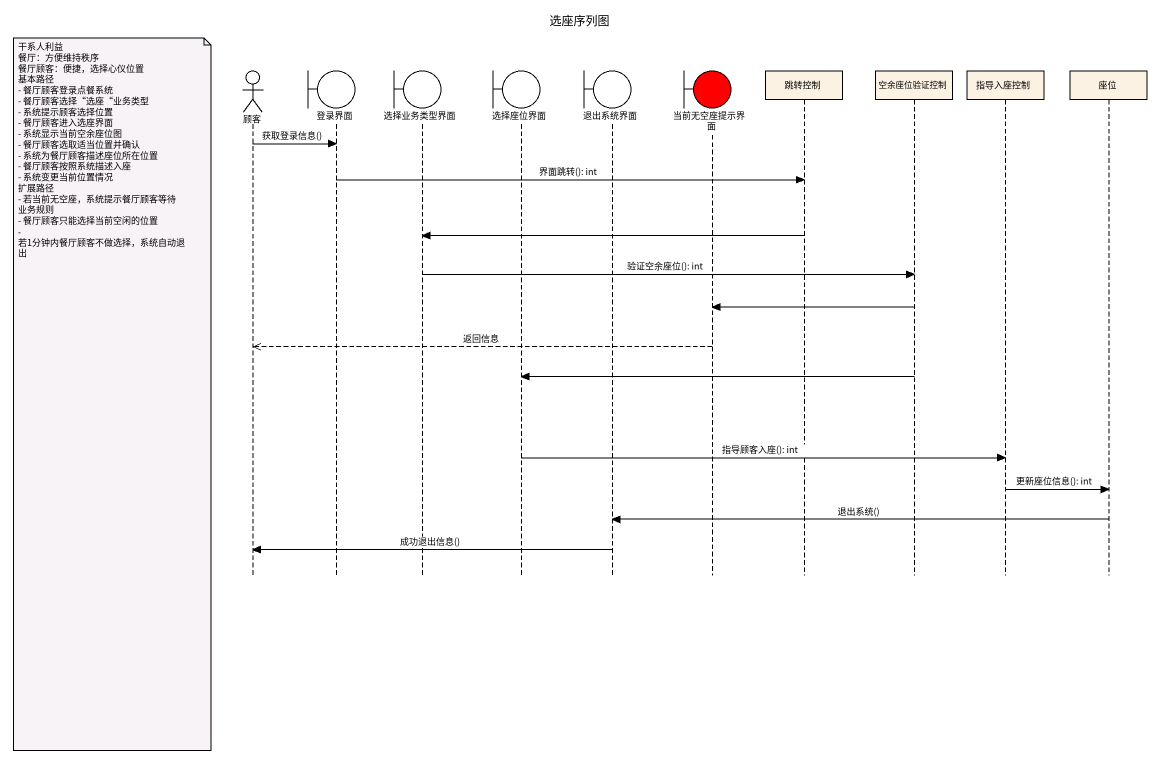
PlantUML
@startuml
title 选座序列图
hide footbox
actor 顾客
boundary 登录界面
boundary 选择业务类型界面
boundary 选择座位界面
boundary 退出系统界面
boundary 当前无空座提示界面 #FF0000
participant 跳转控制
participant 空余座位验证控制
participant 指导入座控制
participant 座位

顾客 -> 登录界面 : 获取登录信息()
登录界面 -> 跳转控制 : 界面跳转(): int
跳转控制 -> 选择业务类型界面
选择业务类型界面 -> 空余座位验证控制 : 验证空余座位(): int
空余座位验证控制 -> 当前无空座提示界面
当前无空座提示界面 -->> 顾客 : 返回信息
空余座位验证控制 -> 选择座位界面
note left of 顾客
  干系人利益
  餐厅：方便维持秩序
  餐厅顾客：便捷，选择心仪位置
  基本路径
  - 餐厅顾客登录点餐系统
  - 餐厅顾客选择“选座“业务类型
  - 系统提示顾客选择位置
  - 餐厅顾客进入选座界面
  - 系统显示当前空余座位图
  - 餐厅顾客选取适当位置并确认
  - 系统为餐厅顾客描述座位所在位置
  - 餐厅顾客按照系统描述入座
  - 系统变更当前位置情况
  扩展路径
  - 若当前无空座，系统提示餐厅顾客等待
  业务规则
  - 餐厅顾客只能选择当前空闲的位置
  - 若1分钟内餐厅顾客不做选择，系统自动退出
end note
选择座位界面 -> 指导入座控制 : 指导顾客入座(): int
指导入座控制 -> 座位 : 更新座位信息(): int
座位 -> 退出系统界面 : 退出系统()
退出系统界面 -> 顾客 : 成功退出信息()
@enduml
